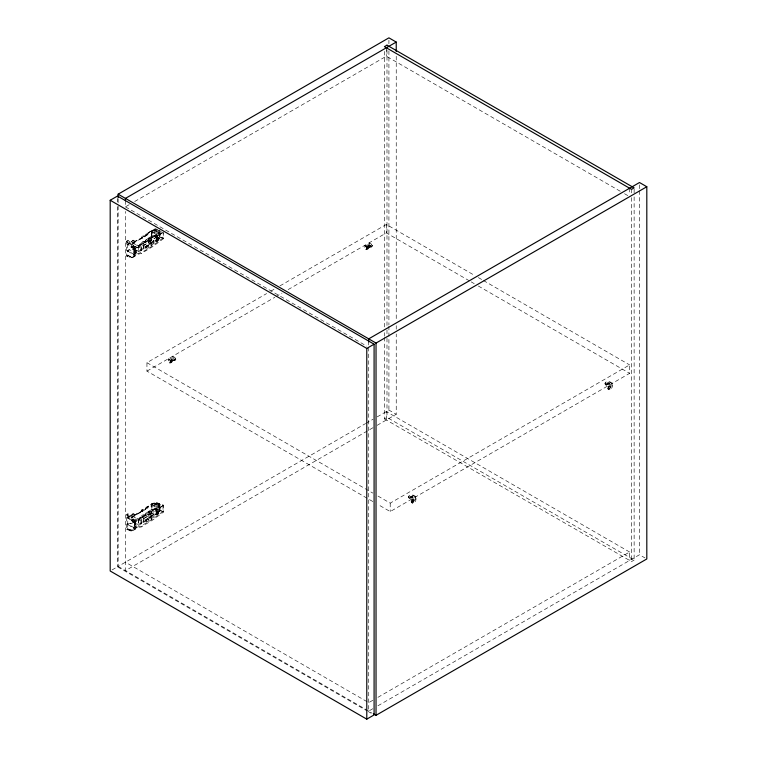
<?xml version="1.0" encoding="UTF-8"?>
<svg xmlns="http://www.w3.org/2000/svg" width="757" height="757" viewBox="0 0 757 757"><rect width="100%" height="100%" fill="white"/><g stroke="black" fill="none" stroke-linecap="round" stroke-linejoin="round"><path stroke-width="0.57" stroke-dasharray="3.79 2.84" d="M158.894 235.503L158.894 230.393L158.175 230.62C154.683 228.273 146.48 230.828 156.15 233.61L158.487 232.257L160.087 236.439L156.15 238.71C146.442 235.749 154.702 233.459 158.175 235.73L159.651 235.578L160.087 236.439L160.02 230.866M151.75 503.698L151.835 504.503L156.15 506.991L158.487 505.638L160.087 509.821L156.15 512.092C146.48 509.31 154.683 506.764 158.175 509.111L159.651 508.959L160.087 509.821L160.02 504.247L158.175 504.001C153.671 502.374 149.394 502.023 151.741 509.489M412.262 500.86L412.007 500.528A1.523 0.88 -60 0 1 413.048 499.005A1.523 0.88 -60 0 1 414.088 499.327L412.007 501.172A1.523 0.88 -60 0 0 413.048 501.494A1.523 0.88 -60 0 0 414.088 499.97L411.988 501.011M608.685 387.452L608.429 387.12A1.523 0.88 -60 0 1 609.47 385.606A1.523 0.88 -60 0 1 610.511 385.928L608.429 387.764A1.523 0.88 -60 0 0 609.47 388.086A1.523 0.88 -60 0 0 610.511 386.562L608.41 387.612M126.58 241.19L127.857 240.452C132.778 243.271 138.493 250.047 135.266 255.847L133.998 256.585C137.225 250.775 131.51 244 126.58 241.19L126.58 255.97L129.116 257.238L132.721 257.389L133.989 256.651L130.393 256.5L127.857 255.232L127.498 250.558L129.324 249.498L131.652 250.037L147.719 240.764L148.4 239.042L155.289 235.067L163.029 237.972L163.029 233.005M127.687 524.724L127.857 517.826L134.793 521.828L135.967 521.147L135.967 527.96L141.237 526.929L153.046 519.785L163.569 511.978L163.569 505.174L155.289 502.071L146.148 507.266L145.514 508.846L141.474 510.123L143.168 509.565L144.085 510.095L145.514 509.272L146.148 507.692L155.289 502.497L163.029 505.392L163.029 511.353L155.289 508.449L148.4 512.423L147.719 514.145L131.652 523.418L129.324 522.879L127.498 523.939L127.857 528.613L130.393 529.881L133.989 530.032C137.225 524.185 131.538 517.4 126.58 514.571L126.58 529.351L131.056 530.988L135.266 529.228C138.493 523.428 132.778 516.653 127.857 513.833L126.58 514.571M145.514 235.465L144.085 236.288L143.168 235.758L141.474 237.168L145.514 235.891L146.148 233.885L153.151 229.844L159.878 232.361L159.878 238.313L138.749 251.958L131.093 247.539L133.081 245.684L134.462 246.356L133.961 247.236L134.509 246.489M145.514 235.891L146.148 233.885M162.689 232.437C153.945 238.966 145.041 246.148 134.33 248.608L127.498 244.596L129.324 243.546L131.652 244.085L147.719 234.812L148.4 232.664L155.289 228.69L159.424 230.242M147.719 234.812L148.4 232.664M145.514 241L144.085 241.824L143.168 241.294L141.474 242.694L145.514 241.426L146.148 239.411L153.151 235.37L159.339 237.689L159.339 232.579L153.151 229.844M145.514 241.426L146.148 239.411M127.498 250.983L129.324 249.924L131.652 250.463L147.719 241.19L148.4 239.042M147.719 508.193L148.4 506.045L147.719 508.193L131.652 517.466L129.324 516.927L127.498 517.987L134.33 521.989C145.401 519.501 154.513 511.846 163.569 505.174M145.514 514.382L144.085 515.205L143.168 514.675L141.474 516.075L145.514 514.807L146.148 512.792L153.151 508.751L159.339 511.07L159.339 505.96L153.151 503.225L159.878 505.742L159.878 511.694L138.749 525.339L131.093 520.92L133.081 519.065L134.462 519.737L133.961 520.617L134.509 519.87M145.514 514.807L146.148 512.792M127.498 524.364L129.324 523.305L131.652 523.844L147.719 514.571L148.4 512.423M158.005 239.969L156.273 241.549L155.157 240.404C155.053 238.01 159.462 235.739 158.005 239.969L156.869 241.133L155.393 241.133M158.005 513.35L156.273 514.93L155.157 513.785C155.053 511.391 159.462 509.12 158.005 513.35L156.869 514.514L155.393 514.514M159.339 237.689L138.294 251.267L138.294 246.157L131.093 242.003L133.081 240.149L134.462 240.83L133.961 241.701L134.509 240.963M131.093 242.003L133.081 240.575L134.509 241.388M131.093 247.539L133.081 246.11L134.509 246.914M159.339 511.07L138.294 524.648L138.294 519.539L131.093 515.385L133.081 513.53L134.462 514.211L133.961 515.082L134.509 514.344M131.093 515.385L133.081 513.956L134.509 514.769M131.093 520.92L133.081 519.491L134.509 520.296M163.029 237.972C154.106 244.445 145.268 252.308 134.33 254.56L127.498 250.558M163.029 505.392L153.974 512.186L140.991 520.21L140.991 526.162L134.33 527.941L127.536 524.024M163.029 511.353L153.974 518.148L140.991 526.162M154.021 240.565L151.268 242.363L151.268 245.77L150.794 242.089L154.021 240.565L154.021 243.972L151.268 245.77M163.569 231.793L163.569 238.597L153.046 246.394L141.237 253.548L135.967 254.57L135.967 247.766M154.021 513.946L151.268 515.744L151.268 519.151L150.794 515.47L154.021 513.946L154.021 517.353L151.268 519.151M159.878 232.361L143.272 243.29L143.272 248.391M151.637 511.486L159.878 505.742M135.598 253.832L135.598 247.87C146.328 246.432 154.324 237.745 163.029 232.011L155.289 229.116L146.148 234.31M150.794 245.495L153.595 243.726L153.595 240.319M132.721 257.389L135.266 255.847M150.794 518.876L153.595 517.107L153.595 513.7M152.138 237.916L143.726 243.129L143.726 249.081M148.609 240.83L151.892 239.335L151.892 242.742L149.063 244.492L148.609 240.83L149.063 244.492M149.063 241.095L151.892 239.335M148.609 244.237L151.438 242.477L151.438 239.07M152.138 511.297L143.272 516.671L143.272 521.772M148.609 514.211L151.892 512.716L151.892 516.123L149.063 517.883L148.609 514.211L149.063 517.883M149.063 514.476L151.892 512.716M148.609 517.618L151.438 515.858L151.438 512.461M125.444 200.766L125.444 206.841L129.542 204.475M134.661 201.523L386.344 56.217L620.418 191.351M127.044 241.398L128.311 240.66M129.116 242.855L130.393 242.117M127.498 244.596L129.324 243.12L131.652 243.659L147.719 234.386M133.961 241.701L134.708 242.136L136.582 240.357L141.37 238.389L137.405 240.575L136.582 240.357M133.961 241.275L134.708 241.71L135.749 240.84M131.056 244.719L132.333 243.981M141.37 238.815L142.855 237.963L141.474 236.742M132.721 246.858L133.989 246.129M146.148 239.837L153.151 235.796L159.878 238.313M133.961 247.236L134.708 247.662L135.749 246.366L140.906 243.659L142.855 243.489L141.474 242.694M133.961 246.81L134.708 247.236L135.749 246.366M141.37 243.924L135.768 247.056M148.4 239.467L155.289 235.493L163.569 238.597M133.998 249.138L135.266 248.4M126.58 255.97L127.857 255.232M134.803 251.4L136.071 250.662M127.044 256.292L128.311 255.554M135.077 253.481L136.345 252.743M129.116 257.238L130.393 256.5M127.857 251.248L134.793 255.251L136.071 254.513M131.056 257.607L132.333 256.878M372.832 501.541L146.943 371.119L146.943 362.679L266.644 293.574M270.732 291.208L274.829 288.843M279.939 285.891L386.344 224.46L474.251 275.217M146.943 371.119L274.829 297.283M275.851 296.687L281.992 293.148M288.124 289.6L386.344 232.901L470.163 281.292M168.962 359.641L173.268 357.162L175.141 358.241A3.066 1.769 0 0 1 174.876 360.569A3.066 1.769 0 0 1 170.845 360.729L168.962 359.641L168.962 361.808A3.066 1.769 -60 0 0 171.12 362.745A3.066 1.769 -60 0 0 173.268 359.329L173.268 357.162M365.394 246.233L369.69 243.754L371.573 244.842A3.066 1.769 0 0 1 371.299 247.17A3.066 1.769 0 0 1 367.268 247.321L365.394 246.233L365.394 248.41A3.066 1.769 -60 0 0 367.542 249.337A3.066 1.769 -60 0 0 369.69 245.93L369.69 243.754M170.325 361.496L174.186 358.95L170.344 361.647A1.523 0.88 -60 0 0 171.385 361.969A1.523 0.88 -60 0 0 172.426 360.446L172.17 360.114M366.748 248.088L370.608 245.552L366.767 248.239A1.523 0.88 -60 0 0 367.807 248.561A1.523 0.88 -60 0 0 368.848 247.047L368.593 246.716M127.044 514.779L128.311 514.041M129.116 516.236L130.393 515.498M127.498 517.987L129.324 516.501L131.652 517.04L147.719 507.767M133.961 515.082L134.708 515.517L136.582 513.738L142.855 510.918L141.37 512.196L136.582 513.738M133.961 514.656L134.708 515.091L135.749 514.221M131.056 518.1L132.333 517.362M132.721 520.239L133.989 519.51M146.148 513.218L153.151 509.177L159.878 511.694M133.961 520.617L134.708 521.043L135.749 519.747L140.906 517.04L142.855 516.87L141.474 516.075M133.961 520.191L134.708 520.617L135.749 519.747M148.4 512.849L155.289 508.874L163.569 511.978M141.37 517.305L135.768 520.438M131.093 514.959L138.749 519.387L143.726 516.511L143.726 522.462M126.58 529.351L127.857 528.613M134.803 524.781L136.071 524.043M127.044 529.673L128.311 528.935M135.077 526.863L136.345 526.124M129.116 530.619L130.393 529.881M127.857 524.629L134.793 528.632L136.071 527.894M131.056 530.988L132.333 530.26M132.721 530.771L135.266 529.228M112.017 569.955L117.496 566.785L366.937 710.804M118.139 205.999L118.139 566.416L365.423 423.646M365.877 423.381L373.04 419.246M377.137 416.889L388.918 410.076L396.233 414.297L396.233 333.941M384.414 337.357L384.414 418.886L386.988 417.4L634.129 560.085L634.129 196.129M373.04 427.686L125.444 570.636L125.444 211.402M377.137 425.32L396.233 414.297M377.951 496.053L390.215 503.131L629.616 364.912L629.616 373.352L390.215 511.571L377.951 504.493M410.247 497.992L412.196 496.696A1.523 0.88 0 0 0 410.36 496.838A1.523 0.88 0 0 0 410.114 497.898L412.754 497.018A1.523 0.88 0 0 1 412.508 498.078A1.523 0.88 0 0 1 410.673 498.22L410.512 497.832M606.669 384.584L608.619 383.288A1.523 0.88 0 0 0 606.783 383.43A1.523 0.88 0 0 0 606.546 384.49L609.177 383.61A1.523 0.88 0 0 1 608.931 384.67A1.523 0.88 0 0 1 607.095 384.811L606.934 384.433M410.512 498.144L412.622 496.923M606.934 384.736L609.054 383.515M411.988 500.708L414.107 499.488M608.41 387.3L610.53 386.079M372.813 700.282L368.725 702.647L125.444 562.196M377.932 697.329L629.616 552.023L629.616 560.454M372.813 708.722L368.725 711.088L368.725 347.132M377.923 705.779L639.504 554.749L644.983 557.918M384.414 418.886L631.556 561.571L634.129 560.085M158.005 237.556L156.273 238.578L155.734 241.332M158.005 510.937L156.273 511.959L155.734 514.713M158.724 237.925L156.68 238.815L156.074 241.53L157.56 241.53L159.263 238.834L158.724 237.925L158.724 239.638L156.68 241.786L155.933 240.849L156.68 238.815L159.036 238.105M158.724 511.306L157.428 511.41L155.847 514.183L156.131 514.94L157.428 514.836L158.724 513.019L158.724 511.306L159.263 512.215L158.412 514.192L156.074 514.911M148.031 245.287L146.054 245.94L145.325 247.671L146.697 248.892L148.183 248.031L148.921 246.318L148.031 245.287L147.501 247.643L145.524 248.296M148.031 518.668L146.054 519.321L145.325 521.053L146.697 522.273L148.183 521.412L148.921 519.699L148.031 518.668L147.501 521.024L145.524 521.677M148.722 245.684L146.697 246.309L146.158 248.665M159.036 511.486L156.699 512.205L156.131 514.94M148.722 519.065L146.697 519.69L146.158 522.046M171.924 360.105L172.236 360.247A1.523 0.88 0 0 0 174.072 360.105A1.523 0.88 0 0 0 174.309 359.045L173.76 358.723A1.523 0.88 0 0 0 171.924 358.865A1.523 0.88 0 0 0 171.678 359.925L171.678 360.237A1.523 0.88 0 0 1 171.924 359.178A1.523 0.88 0 0 1 173.76 359.036L170.344 361.004A1.523 0.88 -60 0 1 171.385 359.49A1.523 0.88 -60 0 1 172.426 359.802L172.17 359.802M126.58 241.824C131.112 244.388 136.355 250.595 133.402 255.923L130.715 256.86L126.58 255.327M126.58 515.205C131.112 517.769 136.355 523.976 133.402 529.304L130.715 530.241L126.58 528.708M624.506 193.716L629.616 196.669M478.339 277.573L482.427 279.939M483.449 280.525L629.616 364.912M471.185 281.878L474.251 283.648M478.339 286.014L629.616 373.352M368.593 246.403L368.848 246.403A1.523 0.88 -60 0 0 367.807 246.082A1.523 0.88 -60 0 0 366.767 247.596L370.182 245.628A1.523 0.88 0 0 0 368.347 245.77A1.523 0.88 0 0 0 368.101 246.829L368.233 246.612M365.574 249.233L366.114 249.545M608.306 389.372L608.846 389.685M125.444 206.841L366.681 346.11M150.794 242.089L151.268 242.363M141.474 237.168L142.855 237.963M141.474 242.268L142.855 243.063M131.093 241.578L138.749 245.997L138.749 251.958M131.093 247.113L138.294 251.267M629.616 552.023L386.344 411.571L386.344 420.003M169.152 362.641L169.691 362.944M411.884 502.78L412.423 503.093M146.943 362.679L372.832 493.1M141.474 510.123L142.855 510.918M150.794 515.47L151.268 515.744M141.474 510.549L142.855 511.344M141.474 515.649L142.855 516.444M131.093 520.494L138.294 524.648M118.139 566.416L371.46 712.668M367.959 711.391L374.09 714.93M159.651 503.85L159.727 509.007M370.608 245.855L370.741 245.949A1.523 0.88 0 0 1 370.495 247.009A1.523 0.88 0 0 1 368.659 247.151L368.498 246.773M174.186 359.263L174.309 359.357A1.523 0.88 0 0 1 174.072 360.417A1.523 0.88 0 0 1 172.236 360.559L172.076 360.171M127.498 244.18L127.687 251.343M151.741 236.108L151.722 230.402M639.504 184.888L639.504 189.61M639.504 190.792L639.504 554.749M634.129 189.042L634.129 194.946M631.556 189.345L631.556 192.893M631.556 197.615L631.556 561.571M629.616 188.228L629.616 194.558M605.089 383.174L605.089 383.79M408.666 496.573L408.666 497.198M396.233 56.245L396.233 320.949M396.233 325.671L396.233 329.219M390.215 503.131L390.215 511.571M388.918 40.216L388.918 43.755M388.918 50.851L388.918 324.999M388.918 326.182L388.918 410.076M386.988 49.896L386.988 328.775M386.988 329.957L386.988 337.045M386.988 338.228L386.988 417.4M386.344 47.776L386.344 56.217M386.344 224.46L386.344 232.901M384.414 51.381L384.414 327.904M384.414 332.626L384.414 336.174M372.189 245.41L372.189 246.034M368.725 341.218L368.725 345.949M175.766 358.818L175.766 359.433M159.727 230.525L159.727 235.626M158.894 503.774L158.894 508.884M158.175 230.62L158.175 235.73M158.175 504.001L158.175 509.111M156.15 233.61L156.15 238.71M156.15 506.991L156.15 512.092M156.074 229.835L156.074 234.935M156.074 503.216L156.074 508.316M154.93 229.797L154.93 234.907M154.93 503.178L154.93 508.288M154.002 229.731L154.002 234.84M154.002 503.112L154.002 508.221M152.138 230.005L152.138 235.115M152.138 503.386L152.138 508.496M151.835 231.122L151.835 236.231M151.835 504.503L151.835 509.612M143.953 245.117L143.953 251.078M143.953 518.498L143.953 524.459M141.237 246.744L141.237 253.548M141.237 520.125L141.237 526.929M140.991 246.829L140.991 252.781M138.749 519.387L138.749 525.339M135.598 521.251L135.598 527.213M134.793 255.251L134.793 248.447L127.857 244.445L127.857 240.452M134.793 521.828L134.793 528.632M134.33 248.608L134.33 254.56M134.33 521.989L134.33 527.941M133.535 249.488L133.535 255.696M127.857 513.833L127.857 517.826M118.139 198.911L118.139 204.816M117.496 198.41L117.496 201.949M117.496 206.67L117.496 566.785M170.079 360.852L170.079 361.496A1.523 0.88 -60 0 0 171.12 361.808A1.523 0.88 -60 0 0 172.151 360.294L172.151 359.651A1.523 0.88 -60 0 0 171.12 359.329A1.523 0.88 -60 0 0 170.079 360.852M366.502 247.444L366.502 248.088A1.523 0.88 -60 0 0 367.542 248.41A1.523 0.88 -60 0 0 368.574 246.886L368.574 246.243A1.523 0.88 -60 0 0 367.542 245.93A1.523 0.88 -60 0 0 366.502 247.444M412.281 500.68L412.281 501.323A1.523 0.88 -60 0 0 413.313 501.645A1.523 0.88 -60 0 0 414.353 500.122L414.353 499.488A1.523 0.88 -60 0 0 413.313 499.166A1.523 0.88 -60 0 0 412.281 500.68M608.704 387.281L608.704 387.915A1.523 0.88 -60 0 0 609.735 388.237A1.523 0.88 -60 0 0 610.776 386.723L610.776 386.079A1.523 0.88 -60 0 0 609.735 385.758A1.523 0.88 -60 0 0 608.704 387.281M370.495 245.457L370.182 245.325A1.523 0.88 0 0 0 368.347 245.457A1.523 0.88 0 0 0 368.101 246.517L368.659 246.839A1.523 0.88 0 0 0 370.495 246.697A1.523 0.88 0 0 0 370.741 245.647L370.495 245.457M608.931 383.118L608.619 382.985A1.523 0.88 0 0 0 606.783 383.118A1.523 0.88 0 0 0 606.546 384.178L607.095 384.499A1.523 0.88 0 0 0 608.931 384.367A1.523 0.88 0 0 0 609.177 383.307L608.931 383.118M412.508 496.526L412.196 496.384A1.523 0.88 0 0 0 410.36 496.526A1.523 0.88 0 0 0 410.114 497.586L410.673 497.907A1.523 0.88 0 0 0 412.508 497.765A1.523 0.88 0 0 0 412.754 496.706L412.508 496.526M371.573 244.218L369.151 242.827L369.151 245.618A3.066 1.769 -60 0 1 367.003 249.025A3.066 1.769 -60 0 1 364.855 248.097L364.855 245.306L367.268 246.697A3.066 1.769 0 0 0 371.299 246.545A3.066 1.769 0 0 0 371.573 244.218M612.422 383.279L610.01 381.878A3.066 1.769 0 0 0 605.979 382.039A3.066 1.769 0 0 0 605.714 384.367L608.126 385.758L608.126 388.549A3.066 1.769 -60 0 0 610.274 389.477A3.066 1.769 -60 0 0 612.422 386.07L612.422 383.279M611.883 383.591L610.01 382.503A3.066 1.769 0 0 0 605.979 382.654A3.066 1.769 0 0 0 605.714 384.982L607.587 386.07L607.587 388.237A3.066 1.769 -60 0 0 609.735 389.174A3.066 1.769 -60 0 0 611.883 385.758L611.883 383.591M175.141 357.626L172.728 356.225L172.728 359.017A3.066 1.769 -60 0 1 170.58 362.433A3.066 1.769 -60 0 1 168.433 361.505L168.433 358.714L170.845 360.105A3.066 1.769 0 0 0 174.876 359.954A3.066 1.769 0 0 0 175.141 357.626M416 496.677L413.587 495.286A3.066 1.769 0 0 0 409.556 495.438A3.066 1.769 0 0 0 409.282 497.765L411.704 499.166L411.704 501.957A3.066 1.769 -60 0 0 413.852 502.885A3.066 1.769 -60 0 0 416 499.469L416 496.677M415.461 496.989L413.587 495.901A3.066 1.769 0 0 0 409.556 496.062A3.066 1.769 0 0 0 409.282 498.39L411.165 499.469L411.165 501.645A3.066 1.769 -60 0 0 413.313 502.572A3.066 1.769 -60 0 0 415.461 499.166L415.461 496.989"/><path stroke-width="1.14" d="M118.139 197.728L118.139 194.18L388.918 37.85L396.233 42.07L396.233 51.523M110.191 200.264L117.496 196.044L374.09 344.189L374.09 714.93L366.785 719.15L110.191 571.005L110.191 200.264L366.785 348.409L374.09 344.189M396.233 42.07L125.444 198.4L125.444 200.766M118.139 194.18L376.03 343.072L646.809 186.742L646.809 558.969L376.03 715.308L373.286 713.719M646.809 186.742L639.504 182.522L368.725 338.852L368.725 342.022M376.03 343.072L376.03 715.308M366.785 348.409L366.785 719.15M386.988 45.174L384.414 46.66L631.556 189.345L634.129 187.859L386.988 45.174"/></g></svg>
